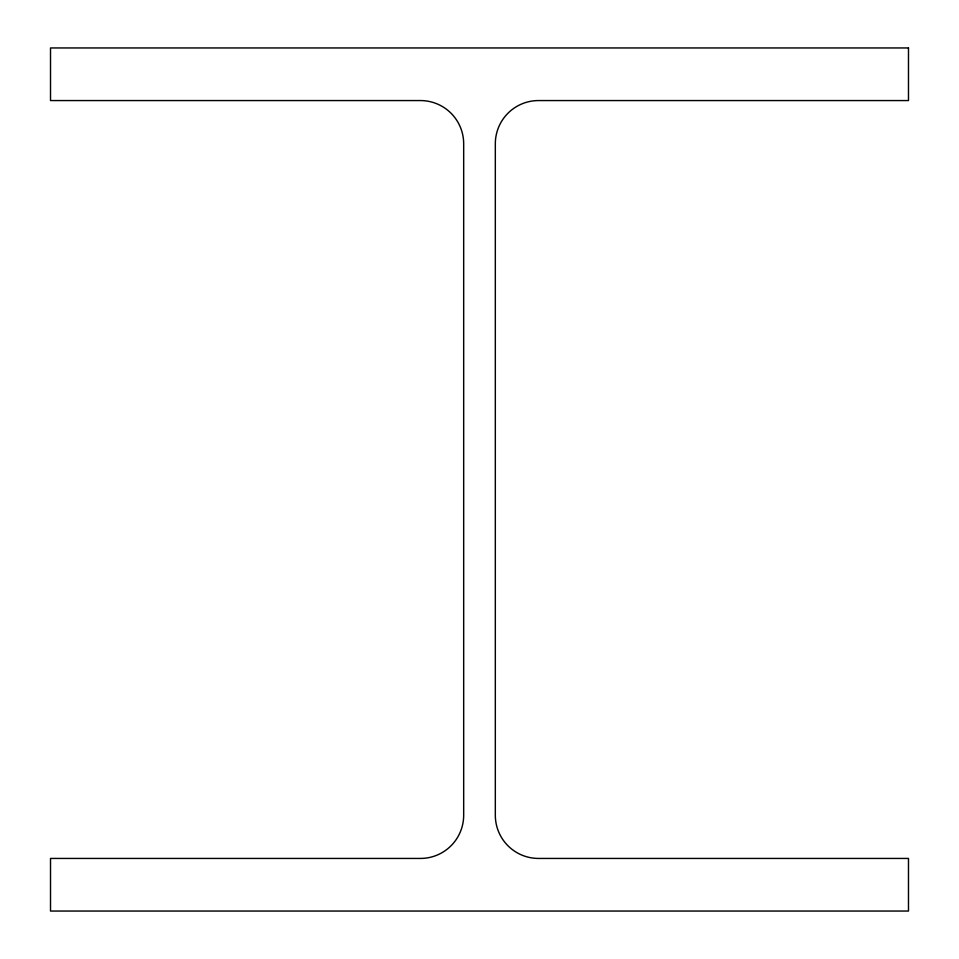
<?xml version="1.0" encoding="UTF-8"?>
<svg xmlns="http://www.w3.org/2000/svg" width="959" height="959" viewBox="0 0 959 959"><rect width="100%" height="100%" fill="white"/><g stroke="black" fill="none" stroke-linecap="round" stroke-linejoin="round"><path stroke-width="1.44" d="M908.485 47.95L50.515 47.95L50.515 100.563L420.474 100.563A43.203 43.203 0 0 1 463.677 143.754L463.677 815.246A43.203 43.203 0 0 1 420.474 858.437L50.515 858.437L50.515 911.05L908.485 911.05L908.485 858.437L538.526 858.437A43.203 43.203 0 0 1 495.323 815.246L495.323 143.754A43.203 43.203 0 0 1 538.526 100.563L908.485 100.563L908.485 47.95"/></g></svg>
